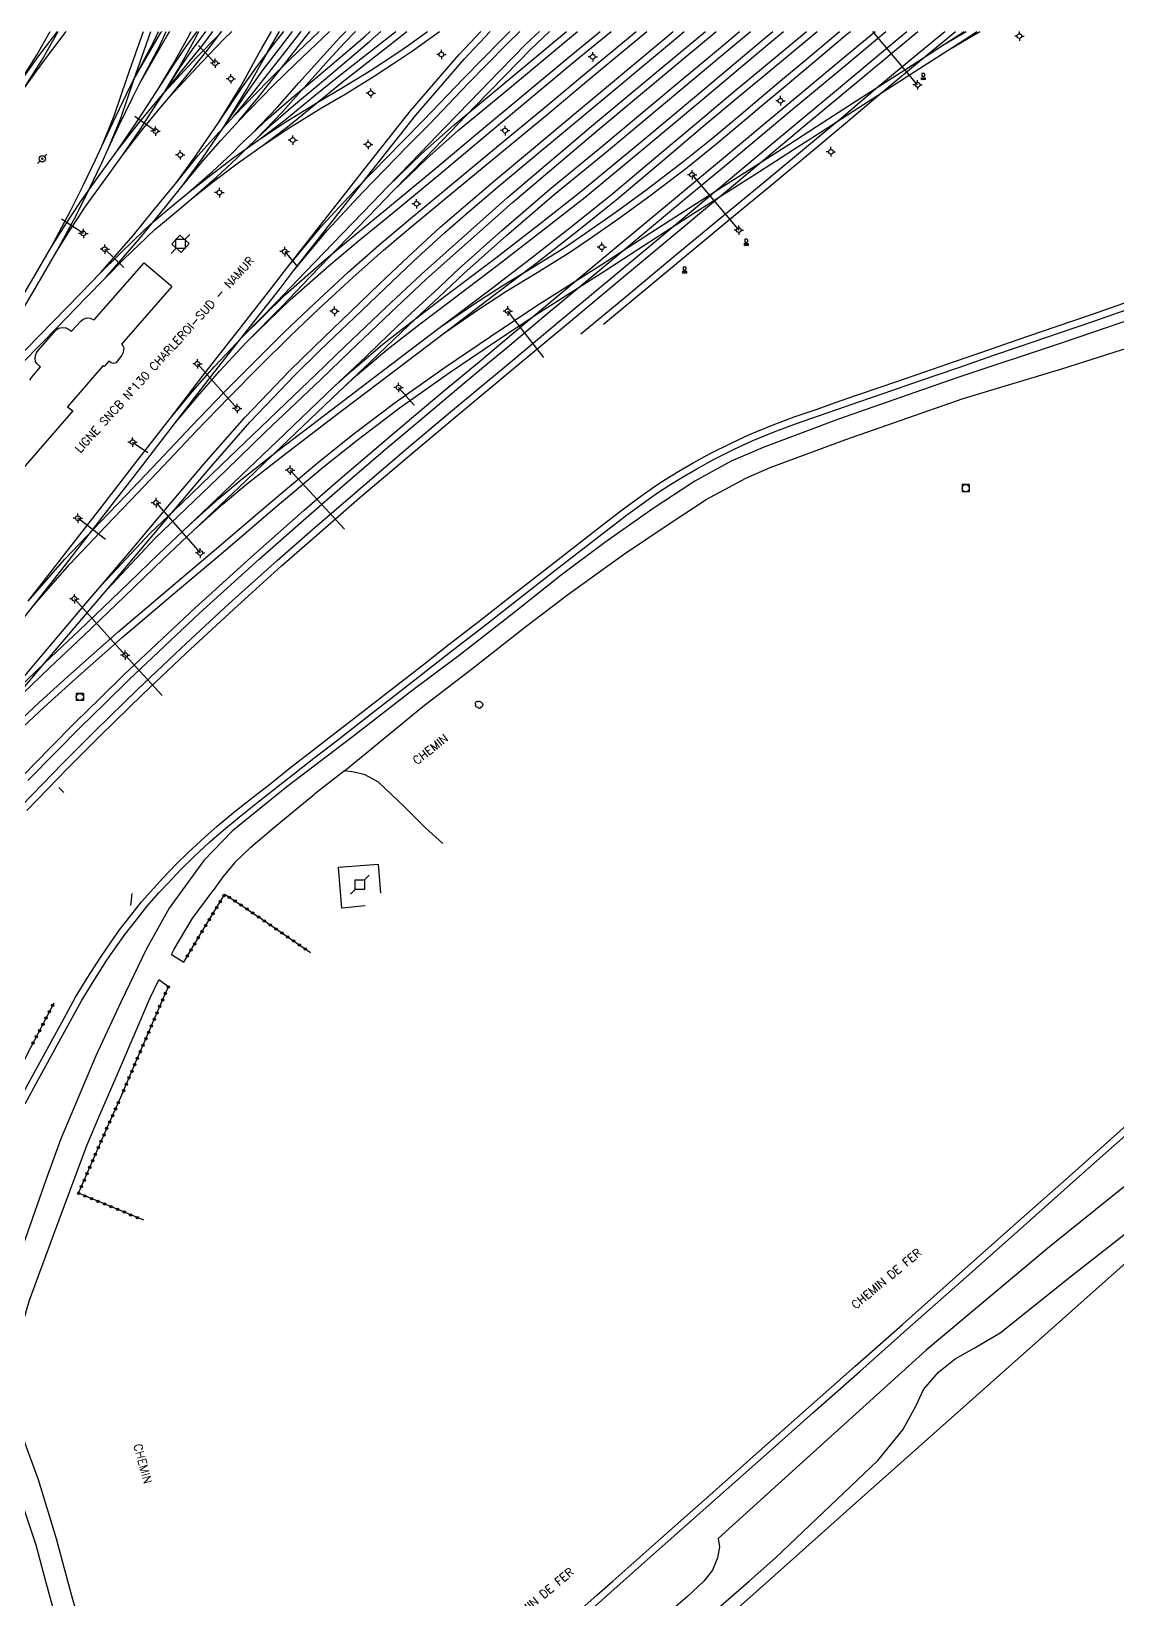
# Model space of a CAD drawing. Header units: millimetres. Extents: x 161000 to 162000, y 122000 to 123000.
# Drawn here: x 161334.1 to 161564.6, y 122667.1 to 123000 of the extents above; entities that cross this region are included whole.
import ezdxf
from ezdxf.enums import TextEntityAlignment as Align

# ---------------------------------------------------------------- set-up
doc = ezdxf.new("R2010")
doc.units = ezdxf.units.MM
doc.layers.get('0').update_dxf_attribs({"linetype": 'CONTINUOUS'})
for name, color, linetype in [('W0017', 7, 'CONTINUOUS'), ('W0104', 1, 'CONTINUOUS'), ('W0300', 7, 'CONTINUOUS'), ('W0323', 7, 'CONTINUOUS'), ('W0333', 7, 'CONTINUOUS'), ('W0420', 7, 'CONTINUOUS'), ('W0438', 7, 'CONTINUOUS'), ('W0473', 7, 'CONTINUOUS'), ('W0511', 5, 'CONTINUOUS'), ('W0600', 7, 'CONTINUOUS'), ('W0610', 7, 'CONTINUOUS'), ('W0611', 7, 'CONTINUOUS'), ('W0700', 7, 'CONTINUOUS'), ('W0989', 7, 'CONTINUOUS')]:
    doc.layers.add(name, color=color, linetype=linetype)
doc.styles.get("Standard").update_dxf_attribs({"font": 'romans.shx', "width": 0.85})

# ---------------------------------------------------------------- blocks, each defined once
blk = doc.blocks.new('T600')
for p, q in [((-0.999999, 0.999999), (0.999999, 0.999999)), ((-0.999999, -0.999999), (-0.999999, 0.999999)), ((0.999999, 0.999999), (1.999998, 1.999998)), ((0.999999, 0.999999), (0.999999, -0.999999)), ((-0.999999, -0.999999), (-1.999998, -1.999998)), ((0.999999, -0.999999), (-0.999999, -0.999999))]:
    blk.add_line(p, q)
blk = doc.blocks.new('T610')
for p, q in [((-0.500001, 0), (-1.000002, 0)), ((0, 0.500001), (0, 1.000002)), ((0.500001, 0), (1.000002, 0)), ((0, -0.500001), (0, -1.000002))]:
    blk.add_line(p, q)
blk.add_ellipse((0, 0), major_axis=(-0.353554, 0.353554), ratio=1, start_param=3.926990817, end_param=10.2101761242)
blk = doc.blocks.new('T300')
for p, q in [((-0.8, 0.51), (-0.86, 0.34)), ((-0.86, 0.34), (-0.86, 0.17)), ((-0.86, 0.17), (-0.74, 0.06)), ((-0.69, 0.63), (-0.8, 0.51)), ((-0.8, -0.06), (-0.74, 0.06)), ((-0.74, 0.06), (-0.69, 0.11)), ((-0.57, 0.69), (-0.69, 0.63)), ((-0.46, 0.69), (-0.57, 0.69)), ((-0.29, 0.63), (-0.46, 0.69)), ((-0.29, 0.63), (-0.17, 0.74)), ((-0.23, 0.57), (-0.29, 0.63)), ((-0.17, 0.74), (-0.06, 0.8)), ((-0.06, 0.8), (0.06, 0.8)), ((0.06, 0.8), (0.23, 0.74)), ((0.23, 0.74), (0.34, 0.63)), ((0.34, 0.63), (0.4, 0.51)), ((0.46, 0.46), (0.34, 0.46)), ((0.4, 0.51), (0.4, 0.46)), ((0.57, 0.4), (0.46, 0.46)), ((0.57, 0.4), (0.69, 0.29)), ((0.69, 0.29), (0.74, 0.17)), ((0.74, 0.06), (0.69, -0.17)), ((0.74, 0.17), (0.74, 0.06)), ((-0.8, -0.17), (-0.8, -0.06)), ((-0.8, -0.23), (-0.8, -0.17)), ((-0.74, -0.34), (-0.8, -0.23)), ((-0.69, -0.4), (-0.74, -0.34)), ((-0.51, -0.46), (-0.69, -0.4)), ((-0.4, -0.46), (-0.51, -0.46)), ((-0.4, -0.46), (-0.34, -0.46)), ((-0.34, -0.46), (-0.34, -0.4)), ((-0.34, -0.51), (-0.34, -0.46)), ((-0.29, -0.63), (-0.34, -0.51)), ((-0.17, -0.74), (-0.29, -0.63)), ((-0.06, -0.8), (-0.17, -0.74)), ((0.06, -0.8), (-0.06, -0.8)), ((0.17, -0.74), (0.06, -0.8)), ((0.23, -0.69), (0.17, -0.74)), ((0.29, -0.46), (0.23, -0.46)), ((0.29, -0.63), (0.23, -0.69)), ((0.46, -0.4), (0.29, -0.46)), ((0.34, -0.51), (0.29, -0.63)), ((0.34, -0.51), (0.34, -0.46)), ((0.57, -0.34), (0.46, -0.4)), ((0.63, -0.29), (0.57, -0.34)), ((0.69, -0.17), (0.63, -0.29))]:
    blk.add_line(p, q)
blk = doc.blocks.new('T438')
for p, q in [((-0.4, 0.2), (0.4, 0.2)), ((-0.4, -0.2), (-0.4, 0.2)), ((0.15, 1.1), (-0.3, 1.1)), ((-0.3, 1.1), (-0.3, 0.5)), ((-0.3, 0.5), (0.15, 0.5)), ((0.3, 0.65), (0.3, 0.95)), ((0.4, 0.2), (0.4, -0.2))]:
    blk.add_line(p, q)
at = {"flags": 128}
for points in [[(-0.4, -0.2), (0.4, 0.2)], [(0.4, -0.2), (-0.4, -0.2)]]:
    blk.add_lwpolyline(points, dxfattribs=at)
for centre, major_axis, start_param, end_param in [((0.15, 0.95), (0.106, -0.106), 0.785398, 2.356194), ((0.15, 0.65), (0.106, 0.106), 3.926991, 5.497787)]:
    blk.add_ellipse(centre, major_axis=major_axis, ratio=1, start_param=start_param, end_param=end_param)
blk = doc.blocks.new('T473')
for p, q in [((-0.166667, 0.166667), (0.166667, -0.166667)), ((-0.166667, -0.166667), (0.166667, 0.166667)), ((0.500001, 0.500001), (1.000002, 1.000002)), ((-1.000002, -1.000002), (-0.500001, -0.500001))]:
    blk.add_line(p, q)
blk.add_ellipse((0, 0), major_axis=(0.471405, 0.471405), ratio=1, start_param=5.4977871438, end_param=11.780972451)
blk = doc.blocks.new('T420')
for p, q in [((0.75, 0.75), (-0.75, 0.75)), ((-0.75, 0.75), (-0.75, -0.75)), ((0.75, 0.75), (0.75, -0.75)), ((0.75, -0.75), (-0.75, -0.75))]:
    blk.add_line(p, q)
blk.add_ellipse((0, 0), major_axis=(-0.53, 0.53), ratio=1, start_param=3.926991, end_param=10.210176)
blk = doc.blocks.new('t323o')
at = {"color": 0, "linetype": 'Continuous'}
for radius in [0.25, 0.15]:
    blk.add_circle((0, 0), radius, dxfattribs=at)

msp = doc.modelspace()

# ---------------------------------------------------------------- linework, layer by layer
at = {"layer": 'W0017'}
for points in [[(161589.28, 122946.56), (161574.6, 122941.31), (161553.08, 122933.93), (161530.51, 122926.49), (161505.4, 122917.71), (161489.39, 122911.69), (161482.59, 122908.75), (161474.89, 122904.51), (161466.05, 122898.72), (161455.78, 122891.48), (161446.51, 122884.58), (161436.45, 122876.56), (161424.85, 122867.5), (161414.87, 122860), (161402.16, 122850.18), (161388.32, 122839.65), (161376.74, 122830.24), (161370.67, 122824), (161363.35, 122813.84), (161358.53, 122805.2), (161353.07, 122793.93), (161347.8, 122782.48), (161343.81, 122773.08), (161340.39, 122764.89)], [(161400.58, 122843.01), (161404.84, 122846.55), (161417.14, 122856.67), (161427.5, 122864.6), (161439.01, 122873.67), (161447.87, 122880.41), (161459.73, 122888.96), (161469.2, 122895.3), (161477.31, 122900.6), (161485.71, 122905.13), (161490.88, 122907.41), (161506.93, 122913.37), (161531.81, 122922.07), (161552.73, 122928.36), (161576.72, 122936.01), (161590.39, 122940.65)], [(161400.58, 122843.01), (161394.19, 122838.07)], [(161377.27, 122823.53), (161380.69, 122826.79), (161385.43, 122830.88), (161391.08, 122835.53), (161394.19, 122838.07)], [(161377.27, 122823.53), (161374.76, 122820.52), (161372.7, 122817.63)], [(161355.39, 122816.96), (161355.11, 122814.46)], [(161363.85, 122804.02), (161364.42, 122805.16), (161368.26, 122811.62), (161372.7, 122817.63)], [(161363.87, 122804.01), (161366.45, 122802.41)], [(161345.85, 122763.47), (161348.65, 122769.99), (161353.01, 122780.07), (161359.21, 122794.67), (161361.16, 122798.61)], [(161363.17, 122797.16), (161361.16, 122798.61)], [(161588.57, 122773.03), (161576.56, 122763.18), (161550.13, 122741.93), (161524, 122720.05), (161479.84, 122680.04), (161480.14, 122678.26), (161479.68, 122675.96), (161478.67, 122673.29), (161476.81, 122671)], [(161486.41, 122671), (161492.04, 122675.92), (161513.7, 122696.62), (161519.05, 122703.13), (161521.82, 122708.27), (161523.44, 122711.69), (161526.59, 122715.33), (161530.16, 122718.2), (161534.13, 122720.46), (161539.66, 122723.7), (161554.82, 122735.78), (161575.07, 122751.63), (161593.75, 122767.13)], [(161340.39, 122764.89), (161337.24, 122756.3), (161328.65, 122731.69), (161326.52, 122724.88), (161325.07, 122718.37), (161324.58, 122711.12), (161326.03, 122704.43), (161327.55, 122700.24), (161328.83, 122696.75), (161330.88, 122691.2), (161335.03, 122678.69), (161337.12, 122671)], [(161341.86, 122671), (161339.44, 122679.93), (161335.6, 122692.52), (161332.27, 122701.56), (161330.59, 122706.58), (161329.68, 122711.96), (161330.02, 122717.99), (161333.74, 122730.65), (161339.99, 122747.7), (161345.85, 122763.47)], [(161337.12, 122671), (161338.47, 122666.07), (161340.69, 122658.2), (161342.77, 122649.12), (161343.66, 122639.11), (161343.79, 122626.1), (161343.5, 122618.2), (161342.44, 122614.68), (161340.18, 122611.1)], [(161357.85, 122614.44), (161355.17, 122615.18), (161353.39, 122615.49), (161351.88, 122615.65), (161350.44, 122616.71), (161349.46, 122618.27), (161348.63, 122626.22), (161348.09, 122639.32), (161347.22, 122649.55), (161345.26, 122659.13), (161342.92, 122667.11), (161341.86, 122671)], [(161476.81, 122671), (161476.8, 122670.99), (161473.33, 122667.7), (161457.96, 122654.54), (161442.09, 122641.75), (161416.61, 122620.14), (161388.21, 122596.76), (161384.07, 122593.83), (161381.73, 122592.88), (161380.01, 122592.52), (161378.06, 122592.27), (161375.55, 122591.92)], [(161380.95, 122579.46), (161394.95, 122592.28), (161413.53, 122608.69), (161442.52, 122633.26), (161470.66, 122657.23), (161486.41, 122671)]]:
    msp.add_lwpolyline(points, dxfattribs=at)
at = {"layer": 'W0104'}
msp.add_lwpolyline([(161333.8, 122925.95), (161334.14, 122926.54), (161336.04, 122928.81), (161335.37, 122929.41), (161335.01, 122929.94), (161334.88, 122930.54), (161334.98, 122931.18), (161335.2, 122931.78), (161335.53, 122932.25), (161339.34, 122936.63), (161339.83, 122937), (161340.28, 122937.11), (161340.7, 122937.14), (161341.42, 122937.06), (161341.95, 122936.78), (161342.62, 122936.35), (161344.63, 122938.51), (161345.08, 122938.9), (161345.51, 122939.09), (161345.98, 122939.17), (161346.6, 122939.13), (161347.21, 122938.86), (161347.4, 122938.77), (161358.05, 122950.89), (161363.65, 122946.12), (161363.89, 122945.87), (161353.25, 122933.62), (161353.52, 122933.22), (161353.72, 122932.86), (161353.69, 122932.41), (161353.61, 122931.86), (161353.27, 122931.24), (161352.89, 122930.72), (161352.38, 122930.1), (161352.01, 122929.67), (161351.53, 122929.53), (161351.06, 122929.63), (161350.57, 122929.97), (161349.58, 122928.9), (161349.33, 122929.08), (161341.76, 122920.32), (161342.91, 122919.43), (161320.27, 122893.39)], dxfattribs=at)
at = {"layer": 'W0323'}
for points in [[(161366.45, 122802.41), (161370.07, 122808.5), (161375.15, 122816.83), (161383.13, 122811.44), (161393.31, 122804.45)], [(161353.1, 122773.7), (161356.09, 122780.76), (161361.02, 122792.19), (161362.01, 122794.53), (161363.17, 122797.16)], [(161338.85, 122793.67), (161337.95, 122791.93), (161333.14, 122782.69), (161328.5, 122773.11)], [(161357.96, 122747.6), (161344.12, 122753.33), (161350.02, 122766.94), (161353.1, 122773.7)]]:
    msp.add_lwpolyline(points, dxfattribs=at)
at = {"layer": 'W0333'}
for points in [[(161417.76, 122830.89), (161413.26, 122835.41), (161407.79, 122840.59), (161404.91, 122842.19), (161402.6, 122842.76), (161400.58, 122843.01)], [(161417.76, 122830.89), (161421.41, 122827.59)], [(161417.76, 122830.89), (161421.41, 122827.59)], [(161417.76, 122830.89), (161421.41, 122827.59)]]:
    msp.add_lwpolyline(points, dxfattribs=at)
at = {"layer": 'W0511'}
for points in [[(161490.46, 122671), (161508.39, 122687.05), (161538.26, 122713.57), (161570.21, 122742), (161612.97, 122779.96)], [(161396.09, 122572.91), (161387.19, 122577.43), (161386.99, 122579.26), (161401.38, 122591.94), (161426.72, 122614.62), (161452.15, 122637.17), (161480.35, 122661.95), (161490.46, 122671)]]:
    msp.add_lwpolyline(points, dxfattribs=at)
at = {"layer": 'W0600'}
msp.add_lwpolyline([(161365.64, 122956.72), (161367.59, 122954.95), (161365.89, 122953.07), (161363.93, 122954.84), (161365.64, 122956.72)], close=True, dxfattribs=at)
for points in [[(161399.28, 122822.53), (161399.29, 122822.55), (161407.72, 122823.22), (161408.17, 122817.07)], [(161404.95, 122814.33), (161400, 122813.89), (161399.28, 122822.53)]]:
    msp.add_lwpolyline(points, dxfattribs=at)
at = {"layer": 'W0611'}
for points in [[(161522.16, 122988.67), (161512.63, 123000)], [(161373.11, 122993.27), (161369.54, 122997.02)], [(161360.45, 122978.85), (161356.08, 122981.96)], [(161474.3, 122969.57), (161484.2, 122957.83)], [(161345.14, 122957.12), (161340.51, 122960.15)], [(161353.75, 122949.92), (161349.67, 122953.75)], [(161387.86, 122953.25), (161390.58, 122950.02)], [(161442.88, 122930.8), (161435.19, 122940.64)], [(161377.79, 122919.94), (161369.34, 122929.43)], [(161412.02, 122924.4), (161415.3, 122920.69)], [(161355.58, 122912.81), (161358.84, 122910.62)], [(161388.99, 122906.83), (161400.52, 122894.34)], [(161360.56, 122899.95), (161369.92, 122889.27)], [(161349.82, 122892.16), (161343.97, 122896.66)], [(161354.03, 122867.6), (161343.23, 122879.55)], [(161361.89, 122859.04), (161354.03, 122867.6)], [(161340.99, 122838.42), (161339.92, 122839.45)]]:
    msp.add_lwpolyline(points, dxfattribs=at)
at = {"layer": 'W0700'}
for points in [[(161318.52, 122966.15), (161321.22, 122971.44), (161325.07, 122978.61), (161327.64, 122982.91), (161331.23, 122988.56), (161335.19, 122994.88), (161338.08, 123000)], [(161319.85, 122965.52), (161322.53, 122970.76), (161326.35, 122977.88), (161328.9, 122982.13), (161332.47, 122987.77), (161336.45, 122994.12), (161339.77, 123000)], [(161328.6, 122858.31), (161336.01, 122867.17), (161345.26, 122878.02), (161349.08, 122882.5), (161355.43, 122890.03), (161363.5, 122899.62), (161371.14, 122908.59), (161379.39, 122918.05), (161384.41, 122923.3), (161388.77, 122927.82), (161394.3, 122933.28), (161401.73, 122940.41), (161408, 122946.44), (161414.1, 122952.25), (161420.86, 122958.46), (161425.79, 122962.68), (161432.08, 122968.07), (161440.22, 122974.85), (161450.64, 122983.58), (161468.98, 122998.88), (161470.32, 123000)], [(161329.55, 122939.18), (161334.65, 122947.84), (161338.24, 122954.09), (161342.35, 122961.77), (161345.04, 122967.16), (161347.71, 122972.77), (161349.07, 122975.65), (161351.68, 122982.09), (161354.43, 122990.23), (161356.63, 122996.42), (161357.89, 123000)], [(161329.73, 122857.36), (161337.14, 122866.22), (161346.38, 122877.07), (161350.2, 122881.55), (161356.56, 122889.08), (161364.63, 122898.67), (161372.26, 122907.63), (161380.48, 122917.05), (161385.47, 122922.28), (161389.82, 122926.78), (161395.33, 122932.23), (161402.75, 122939.35), (161409.02, 122945.38), (161415.1, 122951.18), (161421.84, 122957.35), (161426.75, 122961.57), (161433.02, 122966.95), (161441.17, 122973.72), (161451.59, 122982.45), (161469.92, 122997.75), (161472.62, 123000)], [(161330.34, 122872.64), (161334.62, 122878.16), (161341.83, 122887.41), (161350.27, 122898.28), (161356.96, 122906.93), (161364.72, 122916.96), (161371.58, 122925.88), (161379.84, 122936.44), (161386.87, 122945.44), (161389.66, 122949.11), (161396.62, 122957.96), (161406.08, 122970.09), (161415.7, 122982.2), (161425.94, 122994.14), (161431.48, 123000)], [(161330.82, 122938.44), (161335.92, 122947.1), (161339.53, 122953.37), (161343.66, 122961.09), (161346.36, 122966.52), (161349.05, 122972.14), (161350.41, 122975.06), (161353.07, 122981.57), (161355.82, 122989.75), (161358.02, 122995.93), (161359.45, 123000)], [(161331.23, 122988.56), (161335.72, 122994.81), (161339.46, 122999.72), (161339.68, 123000)], [(161332.11, 122835.64), (161340.87, 122844.73), (161347.66, 122851.48), (161356.65, 122860.29), (161365.87, 122869.03), (161376.04, 122878.45), (161386.23, 122887.65), (161393.75, 122894.23), (161402.79, 122902.06), (161413.3, 122911), (161423.48, 122919.57), (161434.98, 122929.18), (161447.54, 122939.64), (161458.82, 122949.06), (161468.94, 122957.46), (161488.13, 122973.5), (161497.46, 122981.3), (161505.34, 122987.87), (161515.37, 122996.24), (161519.9, 123000)], [(161332.33, 122841.96), (161338.18, 122847.97), (161343.4, 122853.27), (161348.7, 122858.44), (161353.83, 122863.45), (161368.8, 122877.59), (161381.46, 122889.05), (161391.98, 122898.36), (161399.16, 122904.59), (161408.26, 122912.41), (161414.8, 122917.88), (161421.58, 122923.62), (161429.13, 122929.89), (161434.18, 122934.11), (161441.99, 122940.68), (161456.94, 122953.13), (161471.19, 122965), (161481.42, 122973.5), (161494.19, 122984.19), (161506.56, 122994.51), (161513.15, 123000)], [(161332.47, 122987.77), (161336.9, 122993.93), (161340.64, 122998.83), (161341.52, 123000)], [(161333.17, 122834.62), (161341.92, 122843.69), (161348.7, 122850.43), (161357.67, 122859.23), (161366.88, 122867.95), (161377.04, 122877.36), (161387.2, 122886.55), (161394.72, 122893.12), (161403.74, 122900.95), (161414.25, 122909.88), (161424.43, 122918.45), (161435.92, 122928.05), (161448.48, 122938.51), (161459.76, 122947.93), (161469.88, 122956.33), (161489.08, 122972.37), (161498.4, 122980.17), (161506.28, 122986.74), (161516.32, 122995.11), (161522.2, 123000)], [(161333.39, 122840.94), (161339.23, 122846.94), (161344.44, 122852.23), (161349.73, 122857.39), (161354.85, 122862.39), (161369.8, 122876.51), (161382.45, 122887.95), (161392.95, 122897.26), (161400.12, 122903.47), (161409.22, 122911.29), (161415.75, 122916.76), (161422.52, 122922.5), (161430.07, 122928.76), (161435.13, 122932.98), (161442.93, 122939.55), (161457.88, 122952), (161472.13, 122963.87), (161482.36, 122972.37), (161495.13, 122983.06), (161507.51, 122993.37), (161515.45, 123000)], [(161333.46, 122879.06), (161341.16, 122887.91), (161348.86, 122895.97), (161354.14, 122901.49), (161361.09, 122908.79), (161368.1, 122916.21), (161374.97, 122923.32), (161381.65, 122930.08), (161387.77, 122936.12), (161394.18, 122942.27), (161401.31, 122948.88), (161407.86, 122954.64), (161414.11, 122959.94), (161421.55, 122966.1), (161433.67, 122976.12), (161442.45, 122983.38), (161451.88, 122991.29), (161462.41, 123000)], [(161333.46, 122879.06), (161340.67, 122888.32), (161349.11, 122899.18), (161355.79, 122907.83), (161363.56, 122917.86), (161370.42, 122926.78), (161378.68, 122937.34), (161385.71, 122946.34), (161388.5, 122950.01), (161395.46, 122958.87), (161404.92, 122971), (161414.56, 122983.13), (161424.85, 122995.12), (161429.45, 123000)], [(161334.62, 122878.16), (161342.25, 122886.92), (161349.92, 122894.95), (161355.21, 122900.47), (161362.15, 122907.78), (161369.17, 122915.2), (161376.02, 122922.3), (161382.69, 122929.04), (161388.8, 122935.06), (161395.19, 122941.2), (161402.3, 122947.79), (161408.82, 122953.53), (161415.05, 122958.81), (161422.49, 122964.96), (161434.61, 122974.98), (161443.39, 122982.25), (161452.82, 122990.16), (161464.72, 123000)], [(161349.08, 122882.5), (161359.33, 122893.49), (161365.94, 122899.78), (161374.41, 122907.91), (161382.79, 122916.02), (161388.02, 122920.99), (161394.43, 122927.13), (161400.7, 122933.15), (161409.35, 122941.41), (161416.91, 122948.5), (161435.2, 122964.79), (161453.42, 122980.27), (161471.86, 122995.62), (161477.14, 123000)], [(161350.2, 122881.55), (161360.38, 122892.45), (161366.96, 122898.72), (161375.43, 122906.85), (161383.81, 122914.96), (161389.03, 122919.93), (161395.44, 122926.06), (161401.72, 122932.09), (161410.36, 122940.35), (161417.91, 122947.41), (161436.17, 122963.68), (161454.36, 122979.14), (161472.8, 122994.49), (161479.44, 123000)], [(161355.79, 122989.7), (161359.95, 122997.55), (161361.08, 123000)], [(161355.79, 122989.7), (161361.61, 122999.76), (161361.76, 123000)], [(161357.09, 122989.01), (161362.87, 122999), (161363.51, 123000)], [(161357.09, 122989.01), (161361.28, 122996.9), (161362.69, 123000)], [(161361.09, 122987.91), (161364.39, 122993.07), (161367.1, 122997.03), (161369.28, 123000)], [(161361.09, 122987.91), (161364.02, 122992.83), (161367.28, 122998.64), (161367.99, 123000)], [(161362.33, 122987.09), (161370.62, 122997.29), (161372.62, 123000)], [(161362.33, 122987.09), (161365.63, 122992.26), (161368.3, 122996.18), (161371.1, 123000)], [(161362.33, 122987.09), (161369.15, 122994.44), (161373.93, 122999.38), (161374.55, 123000)], [(161362.33, 122987.09), (161365.3, 122992.1), (161368.57, 122997.94), (161369.66, 123000)], [(161363.56, 122917.86), (161368.22, 122923.47), (161372.94, 122928.87), (161378.73, 122935.02), (161386.17, 122942.62), (161392.19, 122948.91), (161400.15, 122957.1), (161406.46, 122963.72), (161409.64, 122967.01), (161416.8, 122974.37), (161421.89, 122979.66), (161427.06, 122985.01), (161433.56, 122991.69), (161439.04, 122997.27), (161441.92, 123000)], [(161363.57, 122986.23), (161370.22, 122993.43), (161374.98, 122998.35), (161376.62, 123000)], [(161363.57, 122986.23), (161371.79, 122996.39), (161374.45, 123000)], [(161364.72, 122916.96), (161369.34, 122922.52), (161374.03, 122927.88), (161379.79, 122934), (161387.23, 122941.59), (161393.25, 122947.89), (161401.21, 122956.08), (161407.52, 122962.7), (161410.7, 122965.99), (161417.86, 122973.34), (161422.95, 122978.64), (161428.11, 122983.99), (161434.61, 122990.66), (161440.08, 122996.22), (161444.06, 123000)], [(161364.88, 122967.96), (161369.5, 122973.65), (161373.24, 122977.84), (161377.1, 122982.02), (161384.33, 122989.54), (161389.11, 122994.2), (161395.2, 123000)], [(161366.05, 122967.06), (161370.62, 122972.7), (161374.33, 122976.84), (161378.15, 122980.99), (161385.38, 122988.51), (161390.13, 122993.14), (161397.29, 122999.95), (161397.34, 123000)], [(161367.44, 122965.83), (161371.66, 122969.14), (161376.82, 122973.07), (161382.4, 122977.02), (161387.93, 122981.21), (161394, 122986.18), (161399.17, 122990.38), (161407.92, 122997.24), (161411.42, 123000)], [(161367.44, 122965.83), (161372.56, 122970.26), (161376.56, 122974.03), (161378.91, 122976.39), (161380.83, 122978.22), (161386.32, 122983.91), (161390.87, 122989.1), (161396.09, 122994.88), (161399.5, 122998.62), (161400.82, 123000)], [(161368.44, 122964.74), (161372.56, 122967.97), (161377.69, 122971.88), (161383.27, 122975.83), (161388.84, 122980.05), (161394.93, 122985.04), (161400.08, 122989.22), (161408.83, 122996.08), (161413.79, 123000)], [(161368.44, 122964.74), (161373.55, 122969.18), (161377.59, 122972.98), (161379.94, 122975.33), (161381.83, 122977.14), (161387.41, 122982.91), (161391.97, 122988.12), (161397.17, 122993.89), (161400.58, 122997.61), (161402.85, 123000)], [(161373.89, 122980.77), (161379.1, 122988.52), (161382.11, 122992.72), (161385.87, 122997.63), (161387.66, 123000)], [(161373.89, 122980.77), (161378.59, 122988.47), (161382.41, 122995.44), (161383.03, 122996.47), (161385.08, 123000)], [(161375.11, 122979.95), (161379.86, 122987.73), (161383.69, 122994.71), (161384.3, 122995.72), (161386.78, 123000)], [(161375.11, 122979.95), (161380.3, 122987.68), (161383.3, 122991.84), (161387.04, 122996.74), (161389.5, 123000)], [(161377.1, 122982.02), (161381.11, 122986.89), (161387.3, 122994.79), (161391.36, 122999.96), (161391.39, 123000)], [(161378.15, 122980.99), (161382.26, 122985.97), (161388.46, 122993.88), (161392.52, 122999.05), (161393.29, 123000)], [(161378.73, 122935.02), (161388.04, 122944.12), (161396.32, 122951.41), (161402.92, 122956.94), (161410.13, 122962.87), (161419.95, 122971), (161428.8, 122978.39), (161449, 122995.26), (161454.79, 123000)], [(161379.79, 122934), (161389.04, 122943.04), (161397.28, 122950.29), (161403.86, 122955.81), (161411.06, 122961.73), (161420.89, 122969.87), (161429.75, 122977.26), (161449.93, 122994.12), (161457.12, 123000)], [(161380.83, 122978.22), (161384.45, 122981.61), (161388.79, 122985.38), (161393.83, 122989.59), (161397.86, 122992.99), (161404.9, 122999.01), (161406.02, 123000)], [(161381.83, 122977.14), (161385.43, 122980.51), (161389.74, 122984.25), (161394.78, 122988.46), (161398.81, 122991.87), (161405.87, 122997.9), (161408.24, 123000)], [(161382.4, 122977.02), (161388.12, 122980.84), (161394.92, 122985.02), (161399.9, 122987.94), (161406.07, 122991.74), (161411.22, 122995.12), (161414.14, 122997.11), (161418.17, 123000)], [(161383.27, 122975.83), (161388.92, 122979.6), (161395.68, 122983.76), (161400.66, 122986.68), (161406.86, 122990.5), (161412.04, 122993.9), (161414.99, 122995.9), (161420.7, 123000)], [(161388.5, 122950.01), (161395.76, 122958.71), (161403.29, 122966.84), (161412.87, 122976.67), (161417.35, 122981.23), (161425.8, 122990.03), (161433.86, 122998.25), (161435.63, 123000)], [(161389.66, 122949.11), (161396.86, 122957.74), (161404.36, 122965.82), (161413.92, 122975.64), (161418.41, 122980.21), (161426.86, 122989), (161434.91, 122997.21), (161437.72, 123000)], [(161398.32, 122924.57), (161402.23, 122928.1), (161408.69, 122933.59), (161415.72, 122939.09), (161422.08, 122943.95), (161432.05, 122951.46), (161441.73, 122958.94), (161450.72, 122965.99), (161463.63, 122976.69), (161475.22, 122986.4), (161489.87, 122998.7), (161491.43, 123000)], [(161398.32, 122924.57), (161405.15, 122931), (161410.04, 122935.7), (161414.71, 122940.16), (161419.56, 122944.66), (161424.9, 122949.68), (161433.96, 122957.77), (161444.11, 122966.49), (161455.17, 122975.57), (161470.72, 122988.6), (161480.32, 122996.6), (161484.38, 123000)], [(161399.34, 122923.51), (161403.2, 122927), (161409.62, 122932.44), (161416.62, 122937.92), (161422.97, 122942.77), (161432.94, 122950.29), (161442.64, 122957.78), (161451.64, 122964.84), (161464.57, 122975.56), (161476.17, 122985.27), (161490.82, 122997.57), (161493.73, 123000)], [(161399.34, 122923.51), (161406.17, 122929.93), (161411.06, 122934.64), (161415.72, 122939.09), (161420.56, 122943.58), (161425.89, 122948.59), (161434.93, 122956.67), (161445.06, 122965.36), (161456.11, 122974.44), (161471.67, 122987.47), (161481.26, 122995.47), (161486.67, 123000)], [(161409.64, 122967.01), (161416.99, 122974.1), (161423.8, 122980.15), (161434.17, 122988.74), (161444.35, 122997.23), (161447.67, 123000)], [(161410.7, 122965.99), (161417.99, 122973.02), (161424.76, 122979.03), (161435.11, 122987.61), (161445.29, 122996.1), (161449.97, 123000)], [(161420.87, 122937.19), (161428.22, 122942.25), (161434.01, 122946.02), (161440.65, 122950.06), (161447.38, 122954.23), (161451.7, 122957.16), (161457.95, 122961.54), (161464.76, 122966.51), (161472.33, 122972.29), (161478.7, 122977.45), (161485.23, 122982.9), (161487.64, 122984.95), (161492.24, 122988.81), (161498.94, 122994.37), (161505.6, 123000)], [(161420.87, 122937.19), (161431.37, 122945.15), (161440.23, 122951.91), (161449.02, 122958.77), (161457.59, 122965.67), (161467.05, 122973.65), (161475.65, 122980.91), (161483.39, 122987.36), (161489, 122992.03), (161498.56, 123000)], [(161421.76, 122936.01), (161432.26, 122943.98), (161441.12, 122950.75), (161449.93, 122957.61), (161458.53, 122964.54), (161468, 122972.52), (161476.6, 122979.79), (161484.33, 122986.23), (161489.94, 122990.9), (161500.01, 122999.29), (161500.85, 123000)], [(161421.76, 122936.01), (161429.04, 122941.03), (161434.8, 122944.77), (161441.42, 122948.8), (161448.18, 122952.99), (161452.54, 122955.95), (161458.81, 122960.34), (161465.64, 122965.34), (161473.24, 122971.13), (161479.64, 122976.31), (161486.18, 122981.77), (161488.6, 122983.83), (161493.18, 122987.68), (161499.89, 122993.24), (161507.16, 122999.4), (161507.89, 123000)], [(161450.73, 122935.8), (161460.43, 122943.9), (161470.04, 122951.88), (161481.4, 122961.27), (161489.74, 122968.14), (161500.25, 122976.91), (161505.93, 122981.62), (161513.71, 122988.26), (161522.82, 122995.81), (161527.91, 123000)], [(161455.51, 122937.88), (161461.37, 122942.76), (161470.98, 122950.74), (161482.34, 122960.14), (161490.68, 122967.01), (161501.19, 122975.78), (161506.88, 122980.5), (161514.65, 122987.13), (161523.75, 122994.67), (161530.22, 123000)], [(161527.86, 122997.28), (161532.48, 123000)], [(161527.86, 122997.28), (161532.05, 123000)], [(161528.66, 122996.05), (161534.42, 122999.78), (161534.76, 123000)], [(161528.66, 122996.05), (161535.38, 123000)], [(161327.05, 122849.42), (161335.85, 122857.6), (161341.83, 122863.06), (161352.49, 122872.5), (161363.26, 122881.67), (161374.32, 122891.02), (161384.89, 122900.06), (161395.08, 122908.6), (161402.32, 122914.42), (161411.27, 122921.23), (161421.89, 122928.75), (161431.54, 122935.26), (161441.17, 122941.64), (161455, 122950.45), (161464.46, 122956.58), (161473.64, 122962.49), (161487.83, 122971.54), (161494.8, 122976.02), (161500.68, 122979.79), (161508.92, 122985.1), (161521, 122992.86), (161527.86, 122997.28)], [(161328.05, 122848.34), (161336.85, 122856.52), (161342.81, 122861.97), (161353.46, 122871.39), (161364.21, 122880.55), (161375.27, 122889.9), (161385.84, 122898.94), (161396.02, 122907.46), (161403.22, 122913.26), (161412.14, 122920.04), (161422.73, 122927.54), (161432.36, 122934.04), (161441.98, 122940.4), (161455.8, 122949.21), (161465.26, 122955.34), (161474.43, 122961.26), (161488.63, 122970.3), (161495.6, 122974.78), (161501.48, 122978.55), (161509.71, 122983.87), (161521.79, 122991.62), (161528.66, 122996.05)], [(161349.07, 122975.65), (161351.37, 122980.59), (161354.31, 122986.68), (161355.79, 122989.7)], [(161350.41, 122975.06), (161352.7, 122979.96), (161355.63, 122986.04), (161357.09, 122989.01)], [(161338.24, 122954.09), (161341.27, 122958.9), (161344.55, 122963.86), (161348.69, 122969.67), (161352.31, 122974.66), (161356.74, 122980.36), (161360.47, 122984.87), (161362.33, 122987.09)], [(161339.53, 122953.37), (161342.5, 122958.1), (161345.76, 122963.02), (161349.89, 122968.81), (161353.49, 122973.78), (161357.89, 122979.44), (161361.59, 122983.92), (161363.57, 122986.23)], [(161352.31, 122974.66), (161355.93, 122979.97), (161359, 122984.74), (161361.09, 122987.91)], [(161353.49, 122973.78), (161357.16, 122979.16), (161360.24, 122983.94), (161362.33, 122987.09)], [(161302.94, 122898.83), (161306.78, 122903.35), (161312.72, 122910.24), (161319.67, 122918.3), (161327.4, 122926.85), (161338.66, 122938.34), (161344.59, 122944.43), (161348.81, 122948.77), (161355.76, 122956.76), (161359.9, 122961.85), (161364.88, 122967.96), (161369.1, 122973.74), (161373.89, 122980.77)], [(161304.06, 122897.88), (161307.9, 122902.39), (161313.84, 122909.28), (161320.77, 122917.32), (161328.47, 122925.84), (161339.71, 122937.31), (161345.64, 122943.41), (161349.89, 122947.77), (161356.88, 122955.82), (161361.05, 122960.92), (161366.05, 122967.06), (161370.3, 122972.89), (161375.11, 122979.95)], [(161348.81, 122948.77), (161352.71, 122952.68), (161355.91, 122955.77), (161359.34, 122959.04), (161363.02, 122962.15), (161367.44, 122965.83)], [(161349.89, 122947.77), (161353.75, 122951.64), (161356.93, 122954.71), (161360.33, 122957.95), (161363.95, 122961.01), (161368.44, 122964.74)], [(161331.51, 122773), (161334.27, 122778.1), (161337.86, 122784.73), (161341.04, 122790.48), (161343.5, 122794.93), (161345.96, 122799), (161348.9, 122803.63), (161350.9, 122806.47), (161352.83, 122809.23), (161355.23, 122812.32), (161357.51, 122815.18), (161360.09, 122818.09), (161361.96, 122820.13), (161364.82, 122823.17), (161367.46, 122825.73), (161370.89, 122828.93), (161373.56, 122831.29), (161377.38, 122834.43), (161381.26, 122837.5), (161384.96, 122840.43), (161389.48, 122843.99), (161393.12, 122846.87), (161397.85, 122850.52), (161404.1, 122855.36), (161409.45, 122859.51), (161416.93, 122865.34), (161422.78, 122869.93), (161429.11, 122874.83), (161435.79, 122880.06), (161445.23, 122887.4), (161455.19, 122895.15), (161459.21, 122898.24), (161461.58, 122900.01), (161464.15, 122901.83), (161466.35, 122903.38), (161468.57, 122904.86), (161471.51, 122906.67), (161474.55, 122908.44), (161478.29, 122910.46), (161482.59, 122912.62), (161486.46, 122914.4), (161491.53, 122916.5), (161495.99, 122918.16), (161500.63, 122919.77), (161504.77, 122921.21), (161509.21, 122922.76), (161514.61, 122924.62), (161522.08, 122927.2), (161530.19, 122929.98), (161537.86, 122932.63), (161543.31, 122934.52), (161551.35, 122937.26), (161559.05, 122939.91), (161567.34, 122942.78)], [(161332.8, 122772.3), (161335.56, 122777.4), (161339.15, 122784.02), (161342.33, 122789.77), (161344.77, 122794.19), (161347.22, 122798.22), (161350.13, 122802.82), (161352.1, 122805.63), (161354.01, 122808.36), (161356.39, 122811.41), (161358.63, 122814.23), (161361.18, 122817.11), (161363.03, 122819.13), (161365.87, 122822.13), (161368.48, 122824.66), (161371.88, 122827.84), (161374.51, 122830.17), (161378.3, 122833.28), (161382.17, 122836.35), (161385.87, 122839.28), (161390.39, 122842.83), (161394.03, 122845.71), (161398.75, 122849.35), (161405, 122854.2), (161410.35, 122858.35), (161417.84, 122864.18), (161423.68, 122868.77), (161430.02, 122873.67), (161436.69, 122878.9), (161446.13, 122886.24), (161456.09, 122893.99), (161460.11, 122897.07), (161462.45, 122898.82), (161465, 122900.63), (161467.19, 122902.16), (161469.36, 122903.62), (161472.27, 122905.4), (161475.28, 122907.16), (161478.96, 122909.16), (161483.22, 122911.29), (161487.05, 122913.05), (161492.07, 122915.13), (161496.49, 122916.78), (161501.11, 122918.38), (161505.26, 122919.82), (161509.69, 122921.38), (161515.09, 122923.23), (161522.55, 122925.81), (161530.67, 122928.59), (161538.34, 122931.24), (161543.79, 122933.12), (161551.83, 122935.86), (161559.53, 122938.52), (161567.82, 122941.39)], [(161367.59, 122895.17), (161373.86, 122900.81), (161378.85, 122905), (161386.58, 122911.09), (161396.6, 122918.76), (161406.77, 122926.5), (161420.87, 122937.19)], [(161368.6, 122894.1), (161374.83, 122899.7), (161379.78, 122903.86), (161387.48, 122909.93), (161397.49, 122917.59), (161407.66, 122925.33), (161421.76, 122936.01)], [(161321.24, 122849.51), (161327.13, 122856.18), (161331.34, 122860.54), (161336.95, 122865.97), (161344.22, 122872.83), (161352.88, 122881.1), (161361.06, 122889), (161367.59, 122895.17), (161373.08, 122900.39), (161378.65, 122905.69), (161386.19, 122912.91), (161398.32, 122924.57)], [(161322.37, 122848.55), (161328.21, 122855.18), (161332.38, 122859.5), (161337.96, 122864.91), (161345.24, 122871.76), (161353.9, 122880.03), (161362.08, 122887.94), (161368.6, 122894.1), (161374.09, 122899.32), (161379.67, 122904.63), (161387.21, 122911.85), (161399.34, 122923.51)], [(161457.5, 122671), (161467.64, 122680.02), (161478.69, 122689.81), (161489.11, 122699.07), (161498.98, 122707.81), (161508.91, 122716.6), (161518.92, 122725.48), (161530.89, 122736.15), (161542.93, 122746.83), (161554.93, 122757.46), (161567.85, 122768.96), (161579.38, 122778.98)], [(161459.71, 122671), (161468.62, 122678.92), (161479.67, 122688.71), (161490.08, 122697.97), (161499.95, 122706.71), (161509.89, 122715.5), (161519.9, 122724.38), (161531.87, 122735.05), (161543.9, 122745.73), (161555.9, 122756.36), (161568.83, 122767.85), (161580.35, 122777.88)], [(161334.33, 122561.53), (161339.97, 122566.4), (161347.61, 122573.22), (161358.92, 122583.34), (161369.69, 122592.87), (161378.41, 122600.73), (161384.1, 122605.72), (161388.81, 122609.94), (161400.6, 122620.4), (161408.63, 122627.56), (161414.88, 122633.12), (161426.77, 122643.68), (161433.52, 122649.69), (161442.94, 122658.09), (161454.12, 122668), (161457.5, 122671)], [(161335.32, 122560.43), (161340.94, 122565.29), (161348.59, 122572.12), (161359.89, 122582.24), (161370.67, 122591.77), (161379.39, 122599.62), (161385.08, 122604.62), (161389.79, 122608.84), (161401.58, 122619.3), (161409.61, 122626.46), (161415.85, 122632.02), (161427.75, 122642.58), (161434.5, 122648.59), (161443.92, 122656.99), (161455.1, 122666.9), (161459.71, 122671)]]:
    msp.add_lwpolyline(points, dxfattribs=at)

# ---------------------------------------------------------------- block references
at = {"layer": 'W0300', "rotation": 359.9999899820874}
msp.add_blockref('T300', (161429.17, 122857.03), dxfattribs=at)
at = {"layer": 'W0323'}
for p, rotation in [((161374.19, 122815.26), 58.63469349091183), ((161374.97, 122816.54), 58.63469349091183), ((161376.11, 122816.19), 325.9288899812832), ((161377.35, 122815.35), 325.9288899812832), ((161372.63, 122812.7), 58.63469349091183), ((161373.41, 122813.98), 58.63469349091183), ((161378.59, 122814.51), 325.9288899812832), ((161379.84, 122813.67), 325.9288899812832), ((161381.08, 122812.83), 325.9288899812832), ((161382.32, 122811.99), 325.9288899812832), ((161370.29, 122808.85), 58.63469349091183), ((161371.07, 122810.13), 58.63469349091183), ((161371.85, 122811.42), 58.63469349091183), ((161383.56, 122811.14), 325.5283766445926), ((161384.8, 122810.29), 325.5283766445926), ((161386.04, 122809.44), 325.5283766445926), ((161387.27, 122808.6), 325.5283766445926), ((161367.99, 122804.99), 59.27071407576403), ((161368.75, 122806.28), 59.27071407576403), ((161369.52, 122807.57), 59.27071407576403), ((161388.51, 122807.75), 325.5283766445926), ((161389.75, 122806.9), 325.5283766445926), ((161390.98, 122806.05), 325.5283766445926), ((161392.22, 122805.2), 325.5283766445926), ((161367.22, 122803.7), 59.27071407576403), ((161362.55, 122795.76), 66.06184560826962), ((161363.16, 122797.13), 66.06184560826962), ((161337.93, 122791.87), 242.4463405830276), ((161338.62, 122793.21), 242.6316189627227), ((161361.36, 122793.01), 67.06789956257295), ((161361.94, 122794.39), 67.06789956257295), ((161336.54, 122789.21), 242.4463405830276), ((161337.23, 122790.54), 242.4463405830276), ((161359.58, 122788.87), 66.68600724553232), ((161360.18, 122790.25), 66.68600724553232), ((161360.77, 122791.63), 66.68600724553232), ((161334.46, 122785.22), 242.4463405830276), ((161335.15, 122786.55), 242.4463405830276), ((161335.84, 122787.88), 242.4463405830276), ((161358.4, 122786.12), 66.68600724553232), ((161358.99, 122787.49), 66.68600724553232), ((161356.62, 122781.98), 66.68600724553232), ((161357.21, 122783.36), 66.68600724553232), ((161357.8, 122784.74), 66.68600724553232), ((161355.44, 122779.22), 67.05360467089861), ((161356.02, 122780.61), 67.05360467089861), ((161353.68, 122775.08), 67.05360467089861), ((161354.27, 122776.46), 67.05360467089861), ((161354.85, 122777.84), 67.05360467089861), ((161352.58, 122772.57), 65.47814047857834), ((161350.72, 122768.47), 65.47814047857834), ((161351.34, 122769.84), 65.47814047857834), ((161351.96, 122771.2), 65.47814047857834), ((161349.49, 122765.73), 66.57425974791809), ((161350.09, 122767.11), 65.47814047857834), ((161348.3, 122762.98), 66.57425974791809), ((161348.9, 122764.36), 66.57425974791809), ((161346.51, 122758.85), 66.57425974791809), ((161347.11, 122760.23), 66.57425974791809), ((161347.7, 122761.61), 66.57425974791809), ((161345.32, 122756.1), 66.57425974791809), ((161345.92, 122757.48), 66.57425974791809), ((161344.13, 122753.35), 66.57425974791809), ((161344.72, 122754.72), 66.57425974791809), ((161345.48, 122752.76), 157.5053849491385), ((161346.87, 122752.19), 157.5053849491385), ((161348.26, 122751.61), 157.5053849491385), ((161349.64, 122751.04), 157.5053849491385), ((161351.03, 122750.47), 157.5053849491385), ((161352.41, 122749.89), 157.5053849491385), ((161353.8, 122749.32), 157.5053849491385), ((161355.19, 122748.74), 157.5053849491385), ((161356.57, 122748.17), 157.5053849491385)]:
    msp.add_blockref('t323o', p, dxfattribs=dict(at, rotation=rotation))
at = {"layer": 'W0420', "rotation": 359.9999899820874}
for p in [(161532.35, 122903.03), (161344.39, 122858.71)]:
    msp.add_blockref('T420', p, dxfattribs=at)
at = {"layer": 'W0438', "rotation": 359.9999899820874}
for p in [(161523.37, 122989.98), (161485.8, 122954.77), (161472.73, 122948.88)]:
    msp.add_blockref('T438', p, dxfattribs=at)
at = {"layer": 'W0473', "rotation": 359.9999899820874}
msp.add_blockref('T473', (161336.42, 122972.97), dxfattribs=at)
at = {"layer": 'W0600', "rotation": 359.9999899820874}
for p in [(161365.75, 122954.89), (161403.8, 122818.85)]:
    msp.add_blockref('T600', p, dxfattribs=at)
at = {"layer": 'W0610', "rotation": 359.9999899820874}
for p in [(161543.76, 122999.02), (161421.12, 122995.12), (161453.24, 122994.62), (161373.11, 122993.27), (161376.44, 122989.94), (161522.16, 122988.67), (161406.12, 122986.89), (161493.06, 122985.3), (161360.45, 122978.85), (161434.62, 122978.94), (161389.58, 122976.93), (161405.58, 122975.99), (161503.77, 122974.47), (161365.69, 122973.78), (161474.3, 122969.57), (161374, 122965.78), (161415.84, 122963.41), (161484.2, 122957.83), (161345.14, 122957.12), (161455.15, 122954.2), (161349.67, 122953.76), (161387.86, 122953.25), (161398.43, 122940.58), (161435.19, 122940.64), (161369.34, 122929.43), (161412.02, 122924.4), (161377.79, 122919.94), (161355.58, 122912.81), (161388.99, 122906.83), (161360.56, 122899.95), (161343.97, 122896.66), (161369.92, 122889.27), (161343.23, 122879.55), (161354.03, 122867.6)]:
    msp.add_blockref('T610', p, dxfattribs=at)

# ---------------------------------------------------------------- texts
at = {"layer": 'W0989'}
for s, rotation, p in [('LIGNE SNCB N°130 CHARLEROI-SUD - NAMUR', 47.7813, (161362.36, 122931.4)), ('CHEMIN', 38.1456, (161418.78, 122847.58)), ('CHEMIN DE FER', 39.9068, (161515.54, 122735.21)), ('CHEMIN', 285.2997, (161357.75, 122695.92)), ('CHEMIN DE FER', 39.9068, (161441.76, 122667.4))]:
    msp.add_text(s, height=1.75, rotation=rotation, dxfattribs=at).set_placement(p, align=Align.MIDDLE_CENTER)

doc.saveas('drawing.dxf')
